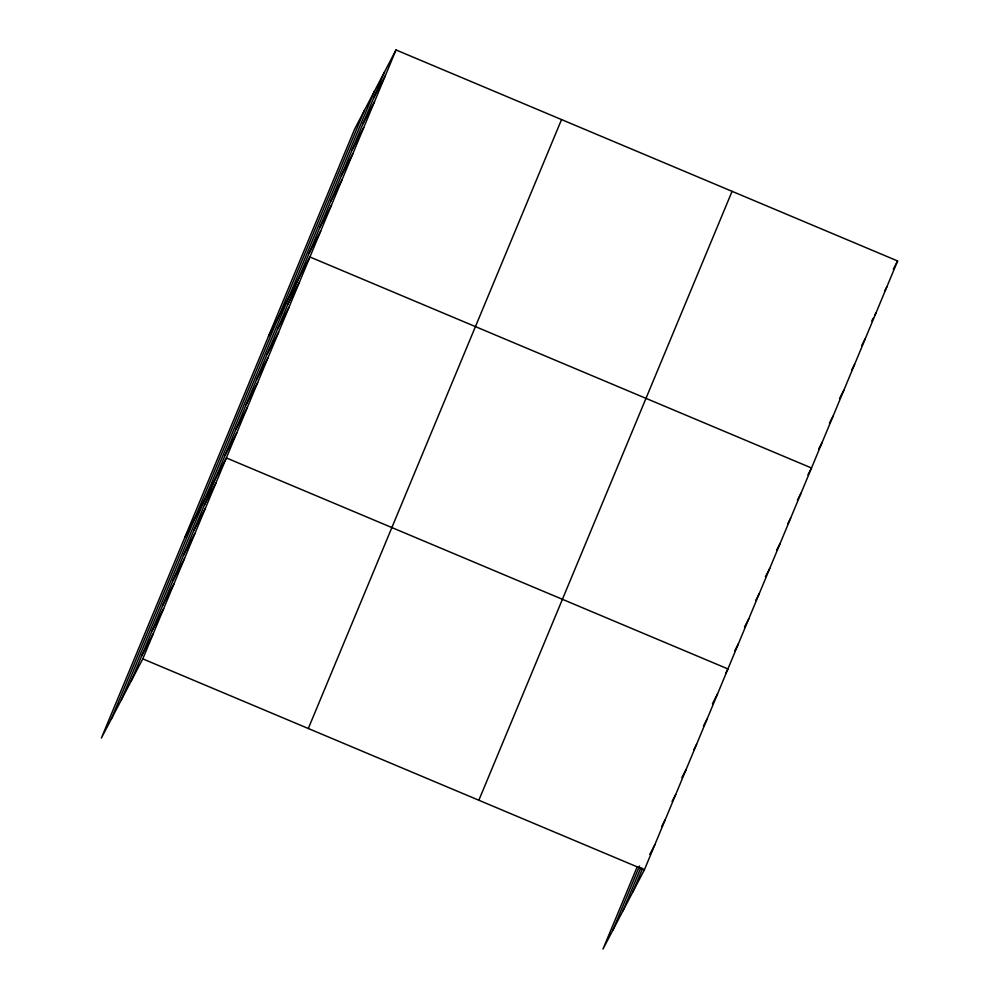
<?xml version="1.0" encoding="UTF-8"?>
<svg xmlns="http://www.w3.org/2000/svg" width="999" height="999" viewBox="0 0 999 999"><rect width="100%" height="100%" fill="white"/><g stroke="black" fill="none" stroke-linecap="round" stroke-linejoin="round"><path stroke-width="1.5" d="M111.239 719.205L364.473 110.277M121.379 699.787L374.625 90.872M131.231 680.956L384.465 72.04M396.016 49.95L354.633 129.121L101.386 738.036L142.77 658.865L396.016 49.95L897.614 260.964L644.367 869.879L602.984 949.05L637.225 866.72M308.304 728.508L561.538 119.58M478.846 800.249L732.08 191.333M612.837 930.219L639.522 866.021M622.976 910.801L640.971 867.544M632.829 891.97L642.694 868.243M373.701 97.914L385.252 75.824M362.949 123.789L374.488 101.711M352.185 149.675L363.723 127.585M341.421 175.549L352.959 153.471M330.657 201.436L342.207 179.345M319.892 227.31L331.443 205.22M309.128 253.184L320.679 231.106M268.531 336.151L309.915 256.98L811.513 467.994L807.904 474.9M287.924 304.183L299.463 282.105M277.472 329.308L289.023 307.217M267.033 354.42L278.571 332.342M256.581 379.545L268.132 357.455M246.141 404.657L257.68 382.567M235.689 429.782L247.24 407.692M225.25 454.895L236.788 432.804M184.952 537.087L226.348 457.929L727.946 668.943L725.774 673.076M204.358 505.132L215.896 483.041M193.906 530.244L205.457 508.166M183.454 555.369L195.005 533.279M173.014 580.481L184.565 558.404M162.562 605.606L174.113 583.516M152.123 630.719L163.674 608.628M141.671 655.844L153.222 633.753M893.281 269.243L897.614 260.964M884.689 290.984L886.85 286.838M871.752 321.004L873.201 318.244M874.649 315.484L876.086 312.724M861.712 345.504L865.321 338.599M851.672 370.005L854.557 364.485M839.472 398.638L843.793 390.359M829.432 423.139L833.041 416.233M818.668 449.013L822.277 442.12M797.452 500.012L801.061 493.119M787.736 523.751L790.621 518.231M776.56 550.249L780.169 543.344M765.396 576.748L769.73 568.468M755.669 600.486L759.277 593.581M744.505 626.985L748.838 618.706M734.777 650.724L738.386 643.818M712.449 703.721L717.494 694.055M703.446 726.073L707.055 719.18M693.718 749.812L696.603 744.292M681.83 777.697L686.163 769.405M672.102 801.435L675.711 794.53M661.663 826.548L665.259 819.642M649.762 854.432L654.82 844.767M142.77 658.865L644.367 869.879"/></g></svg>
